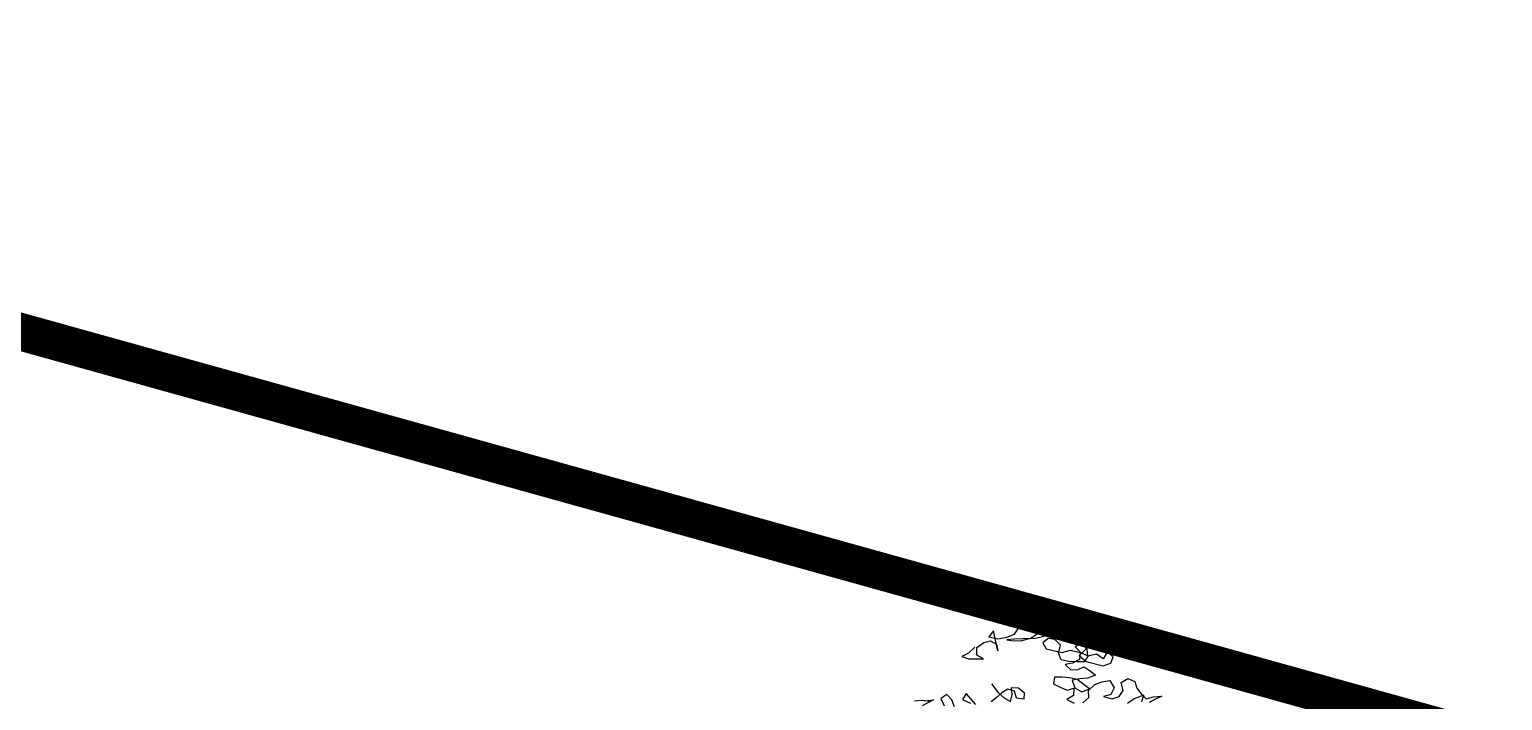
# Model space of a CAD drawing. Header units: inches. Extents: x 350994 to 353538, y 1581369 to 1583842.
# Drawn here: x 351429.248 to 351433.17, y 1583075.75 to 1583077.537 of the extents above; entities that cross this region are included whole.
import ezdxf

# ---------------------------------------------------------------- set-up
doc = ezdxf.new("R2010")
doc.units = ezdxf.units.IN
doc.header["$MEASUREMENT"] = 0
doc.linetypes.add('1', pattern=[0])
doc.linetypes.add('ACAD_ISO03W100', pattern=[30, 12, -18])
doc.layers.add('CW', color=94, linetype='1')
doc.layers.add('TREE', color=81, linetype='1')

# ---------------------------------------------------------------- blocks, each defined once
blk = doc.blocks.new('TREE_4')
at = {"color": 94}
for points in [[(-470, 8776.1), (-493.2, 8741.5), (-519.3, 8718.4), (-487.5, 8715.4), (-418, 8732.7), (-452.7, 8741.4), (-461.4, 8776.1), (-435.3, 8807.9), (-406.4, 8822.4), (-374.6, 8813.6), (-360.2, 8784.7), (-403.5, 8871.5), (-417.9, 8839.7), (-374.6, 8839.7), (-334.1, 8857), (-302.3, 8880.1), (-290.7, 8911.9), (-290.6, 8946.6), (-255.9, 8949.4), (-209.7, 8943.6), (-169.2, 8929.1), (-140.3, 8914.6), (-201.1, 8882.9), (-258.9, 8868.5), (-296.5, 8856.9), (-331.2, 8845.4), (-299.4, 8848.3), (-261.8, 8859.8), (-224.2, 8880), (-198.1, 8908.9), (-195.2, 8943.6), (-192.3, 8984.1), (-154.7, 8978.3), (-122.9, 8960.9), (-134.5, 8923.3), (-163.5, 8906), (-125.8, 8923.3), (-91.2, 8923.3), (-59.3, 8943.5), (-33.3, 8972.4), (7.2, 8981), (79.5, 8980.9), (108.4, 8963.6), (85.2, 8931.8), (50.5, 8923.1), (38.9, 8885.6), (18.7, 8853.8), (56.2, 8833.5), (140.1, 8833.4), (171.9, 8853.6), (174.8, 8885.4), (143, 8899.9), (131.4, 8865.2), (96.7, 8879.7), (59.1, 8859.5), (47.6, 8891.3), (12.9, 8911.6), (-10.2, 8888.5), (24.4, 8868.2), (59.1, 8862.4), (47.5, 8830.6), (15.7, 8822), (-24.8, 8813.3), (-59.4, 8813.4), (-79.7, 8842.3), (-79.6, 8879.9), (-111.4, 8900.1), (-143.2, 8897.3), (-163.5, 8871.3), (-140.4, 8848.1), (-65.2, 8848.1), (-27.6, 8868.3), (18.7, 8868.2), (24.4, 8836.4), (-4.5, 8810.4), (-36.3, 8796), (-4.5, 8778.6), (27.3, 8787.3), (53.3, 8807.5), (85.1, 8795.9), (114, 8781.4), (82.2, 8758.3), (47.5, 8746.8), (12.8, 8732.3), (33, 8700.5), (70.5, 8688.9), (102.4, 8712), (35.9, 8741), (-1.7, 8741), (-36.4, 8735.3), (-71.1, 8726.6), (-68.2, 8694.8), (-30.7, 8686.1), (1.1, 8680.3), (30.1, 8697.6), (35.8, 8662.9), (9.8, 8636.9), (47.4, 8628.2)], [(87.8, 8639.7), (108.1, 8671.5), (99.5, 8703.3), (122.6, 8738), (151.6, 8758.2), (186.3, 8772.7), (215.2, 8743.7), (206.5, 8709), (174.6, 8691.7), (218, 8691.7), (246.9, 8709), (258.5, 8740.8), (241.2, 8775.5), (267.3, 8801.5), (301.9, 8795.7), (319.3, 8766.8), (345.3, 8746.5), (374.2, 8729.1), (406, 8746.4), (443.6, 8758), (417.5, 8737.7), (391.5, 8714.6)], [(356.8, 8711.8), (359.7, 8743.6), (319.2, 8714.7), (293.2, 8685.8)], [(-352.9, 8626.4), (-315.4, 8594.5), (-277.8, 8574.3), (-246, 8565.6), (-246, 8600.3), (-257.5, 8632.1), (-225.7, 8637.8), (-193.9, 8623.3), (-188.2, 8591.5), (-222.9, 8588.7), (-240.2, 8617.6), (-272, 8620.5), (-295.1, 8597.4), (-315.4, 8568.5), (-335.7, 8542.5)], [(-402.2, 8513.7), (-460, 8554.2), (-468.7, 8522.4), (-428.2, 8513.7)], [(-497.6, 8479), (-517.8, 8508), (-546.7, 8528.2), (-569.9, 8502.2), (-546.8, 8473.3)], [(-616.2, 8476.3), (-653.8, 8473.4), (-688.5, 8461.9)], [(-642.2, 8473.4), (-601.7, 8487.8), (-648, 8447.4)]]:
    blk.add_lwpolyline(points, dxfattribs=at)

msp = doc.modelspace()

# ---------------------------------------------------------------- linework, layer by layer
at = {"layer": 'CW', "linetype": 'ACAD_ISO03W100', "lineweight": 5, "ltscale": 0.1, "const_width": 0.1, "elevation": 114.158}
msp.add_lwpolyline([(351258.5879, 1582987.836), (351286.4804, 1583085.6998), (351291.0937, 1583102.4396), (351294.3895, 1583114.2764), (351450.2587, 1583070.8753), (351507.1254, 1583054.9748), (351503.7047, 1583044.4314), (351504.8971, 1583044.0796), (351504.3314, 1583041.5103), (351502.9152, 1583037.3708), (351501.8896, 1583035.2672), (351500.7612, 1583035.4791), (351472.5598, 1582950.6741), (351449.6937, 1582882.8074), (351408.3408, 1582900.1032), (351277.3701, 1582955.1305), (351252.7286, 1582966.8544)], close=True, dxfattribs=at)

# ---------------------------------------------------------------- block references
at = {"layer": 'TREE', "lineweight": 5, "xscale": 0.0005632341247466223, "yscale": 0.0005632341529917539, "zscale": 0.0005632341444477617, "rotation": 346.4411541233163}
msp.add_blockref('TREE_4', (351430.8635, 1583071.025), dxfattribs=at)

doc.saveas('drawing.dxf')
